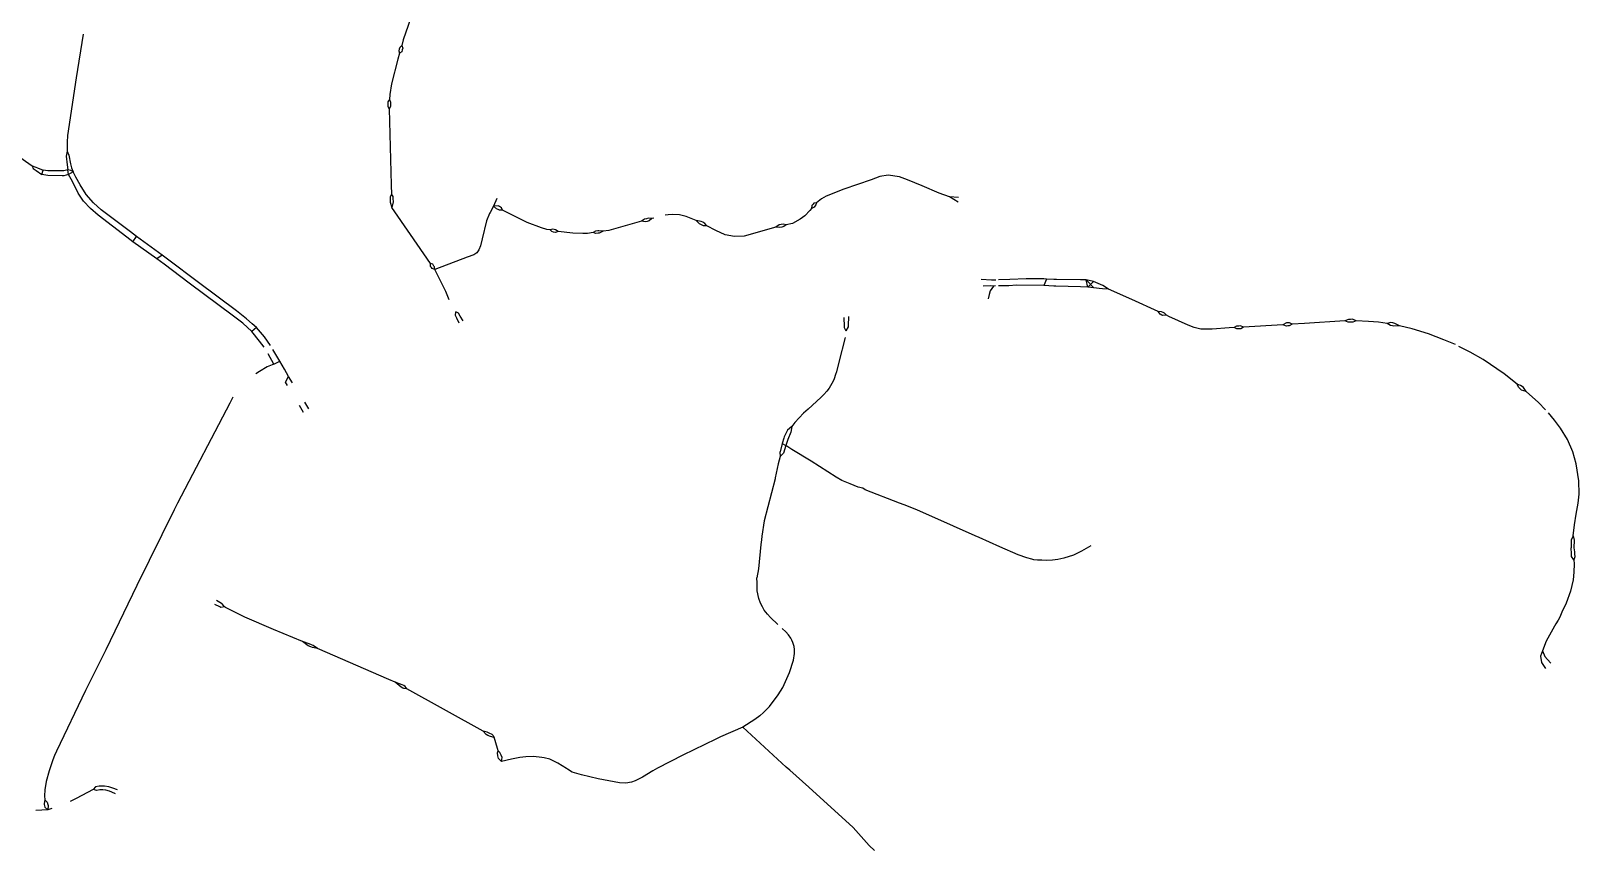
# Model space of a CAD drawing. Header units: inches. Extents: x 25491055 to 25513295, y 6670591 to 6686249.
# Drawn here: x 25504053 to 25507140, y 6679433 to 6681061 of the extents above; entities that cross this region are included whole.
import ezdxf

# ---------------------------------------------------------------- set-up
doc = ezdxf.new("R2010")
doc.units = ezdxf.units.IN
doc.header["$MEASUREMENT"] = 0

msp = doc.modelspace()

# ---------------------------------------------------------------- linework, layer by layer
for points in [[(25504833.4, 6681142.9), (25504819.7, 6681114.2), (25504795.2, 6681043.4)], [(25504157.2, 6681054.9), (25504143.3, 6680968.2), (25504126.2, 6680853.3), (25504125.4, 6680839.9), (25504125.4, 6680821.9)], [(25504795.2, 6681043.4), (25504792.4, 6681032.3)], [(25504788.1, 6681016.9), (25504784.9, 6681004.9), (25504772.3, 6680955.7), (25504768.9, 6680934.7), (25504768, 6680924.7)], [(25504787.6, 6681025.2), (25504786.6, 6681021.6), (25504788.1, 6681016.9)], [(25504792.4, 6681032.3), (25504788.5, 6681028.5), (25504787.6, 6681025.2)], [(25504793.4, 6681023.5), (25504792.3, 6681019.9), (25504788.1, 6681016.9)], [(25504792.4, 6681032.3), (25504794.4, 6681027.2), (25504793.4, 6681023.5)], [(25504764.6, 6680915.4), (25504764.5, 6680910.9), (25504767.4, 6680906.1)], [(25504768, 6680924.7), (25504764.7, 6680920), (25504764.6, 6680915.4)], [(25504770, 6680915.4), (25504769.9, 6680910.9), (25504767.4, 6680906.1)], [(25504768, 6680924.7), (25504770.2, 6680919.8), (25504770, 6680915.4)], [(25504767.4, 6680906.1), (25504771.1, 6680754.4), (25504771.8, 6680735.5)], [(25503980.2, 6680847.6), (25503987.1, 6680842.6), (25504024.5, 6680814.5), (25504055.4, 6680792.5)], [(25504125.4, 6680821.9), (25504123.1, 6680811.9), (25504125.1, 6680794.7)], [(25504125.4, 6680821.9), (25504129, 6680813.8), (25504132.2, 6680796.4)], [(25504055.4, 6680792.5), (25504057.9, 6680787.2), (25504063.3, 6680783.4)], [(25504055.4, 6680792.5), (25504063.2, 6680790.2), (25504066, 6680788.9)], [(25504066, 6680788.9), (25504077.7, 6680783.8)], [(25504125.1, 6680794.7), (25504126.4, 6680784.3)], [(25504132.2, 6680796.4), (25504134.3, 6680788.9), (25504137.5, 6680780.4)], [(25504063.3, 6680783.4), (25504074.8, 6680775.6)], [(25504074.8, 6680775.6), (25504077.7, 6680783.8)], [(25504086.7, 6680773.6), (25504074.8, 6680775.6)], [(25504087.1, 6680782.6), (25504077.7, 6680783.8)], [(25504115.7, 6680772.7), (25504086.7, 6680773.6)], [(25504115.9, 6680782.7), (25504087.1, 6680782.6)], [(25504128.2, 6680775.5), (25504118.6, 6680772.7), (25504115.7, 6680772.7)], [(25504126.4, 6680784.3), (25504118.6, 6680782.6), (25504115.9, 6680782.7)], [(25504137.5, 6680780.4), (25504132.4, 6680783), (25504126.4, 6680784.3)], [(25504128.2, 6680775.5), (25504126.4, 6680784.3)], [(25504137.5, 6680780.4), (25504128.2, 6680775.5)], [(25504133.1, 6680766), (25504128.2, 6680775.5)], [(25504244.1, 6680650.4), (25504187, 6680694.1), (25504171.6, 6680707.3), (25504158.1, 6680722.3), (25504147.4, 6680738.4), (25504139.5, 6680754.4), (25504133.1, 6680766)], [(25504143, 6680770), (25504137.5, 6680780.4)], [(25504251.6, 6680660.8), (25504192.9, 6680704.8), (25504177.7, 6680718.6), (25504163.3, 6680735.2), (25504151.3, 6680754.6), (25504143, 6680770)], [(25505745.6, 6680771.5), (25505728.3, 6680764.9), (25505673.8, 6680746), (25505638.5, 6680732.4)], [(25505762.2, 6680773.9), (25505745.6, 6680771.5)], [(25505800.7, 6680764.7), (25505784.5, 6680770.5), (25505762.2, 6680773.9)], [(25505829.9, 6680752.5), (25505815.2, 6680758.8), (25505800.7, 6680764.7)], [(25504771.8, 6680735.5), (25504769.1, 6680730.8), (25504769.3, 6680726.9)], [(25504769.3, 6680726.9), (25504769.6, 6680720.5), (25504772.7, 6680709.7)], [(25504771.8, 6680735.5), (25504774.7, 6680731.4), (25504775, 6680727.5)], [(25504775, 6680727.5), (25504775.6, 6680721), (25504772.7, 6680709.7)], [(25504981.9, 6680727.6), (25504975.7, 6680711.9)], [(25505638.5, 6680732.4), (25505629.4, 6680726.6), (25505619.3, 6680719.1)], [(25505884.2, 6680730.8), (25505863.8, 6680738.1), (25505829.9, 6680752.5)], [(25505902.4, 6680729.4), (25505884.2, 6680730.8)], [(25505902, 6680720.2), (25505884.2, 6680730.8)], [(25504810.1, 6680655.5), (25504772.7, 6680709.7)], [(25504968.5, 6680699.7), (25504967.1, 6680697.3), (25504961.2, 6680683.1), (25504952.9, 6680647.4), (25504949.4, 6680633.4), (25504946.2, 6680624.9), (25504942.1, 6680619.5), (25504936.1, 6680615.4), (25504922.8, 6680610.5)], [(25504975.7, 6680711.9), (25504968.5, 6680699.7)], [(25504987.1, 6680711.5), (25504984.9, 6680712.6), (25504975.7, 6680711.9)], [(25504984.4, 6680705.6), (25504981.5, 6680706.9), (25504975.7, 6680711.9)], [(25504993.3, 6680704.3), (25504987.3, 6680704.3), (25504984.4, 6680705.6)], [(25504993.3, 6680704.3), (25504991.4, 6680709.2), (25504987.1, 6680711.5)], [(25505088.2, 6680664.9), (25505081.7, 6680665.7), (25505071.2, 6680668.8), (25505042.6, 6680679.5), (25504995.8, 6680703), (25504993.3, 6680704.3)], [(25505379.7, 6680683.5), (25505359.8, 6680691.8), (25505346.4, 6680694.7), (25505333, 6680695.6), (25505323.3, 6680694.7), (25505317.8, 6680694.2)], [(25505609.5, 6680707.8), (25505605.9, 6680703.6), (25505596.2, 6680693.2), (25505587, 6680686.1), (25505571.5, 6680677.9)], [(25505612.4, 6680715.9), (25505610.1, 6680713.3), (25505609.5, 6680707.8)], [(25505616.2, 6680712.2), (25505614.6, 6680710.3), (25505609.5, 6680707.8)], [(25505619.3, 6680719.1), (25505614.3, 6680718.2), (25505612.4, 6680715.9)], [(25505619.3, 6680719.1), (25505618.2, 6680714.6), (25505616.2, 6680712.2)], [(25505096.3, 6680665.7), (25505093.1, 6680666.3), (25505088.2, 6680664.9)], [(25505095.1, 6680660.7), (25505091.5, 6680661.4), (25505088.2, 6680664.9)], [(25505104.3, 6680661.7), (25505099.3, 6680665.1), (25505096.3, 6680665.7)], [(25505270.6, 6680682), (25505205.1, 6680663.9), (25505193.9, 6680662.3)], [(25505280.3, 6680687.3), (25505276.5, 6680686.2), (25505270.6, 6680682)], [(25505281.5, 6680681.8), (25505278.1, 6680680.9), (25505270.6, 6680682)], [(25505290.8, 6680687.4), (25505284, 6680688.3), (25505280.3, 6680687.3)], [(25505290.8, 6680687.4), (25505285.7, 6680682.9), (25505281.5, 6680681.8)], [(25505295, 6680688.5), (25505290.8, 6680687.4)], [(25505392.5, 6680680), (25505389.4, 6680681.5), (25505379.7, 6680683.5)], [(25505390.3, 6680675.1), (25505386.1, 6680677.3), (25505379.7, 6680683.5)], [(25505400.5, 6680673.1), (25505394, 6680673.3), (25505390.3, 6680675.1)], [(25505400.5, 6680673.1), (25505396.4, 6680678), (25505392.5, 6680680)], [(25505538.6, 6680670.3), (25505475.2, 6680652.6), (25505456.1, 6680651.7), (25505437.5, 6680655.4), (25505418.4, 6680663.8), (25505400.5, 6680673.1)], [(25505548.9, 6680675.6), (25505545.2, 6680674.7), (25505538.6, 6680670.3)], [(25505550, 6680670.5), (25505546.2, 6680669.6), (25505538.6, 6680670.3)], [(25505559.2, 6680675.1), (25505552.8, 6680676.5), (25505548.9, 6680675.6)], [(25505559.2, 6680675.1), (25505554.3, 6680671.6), (25505550, 6680670.5)], [(25505571.5, 6680677.9), (25505559.2, 6680675.1)], [(25504256, 6680641.3), (25504244.1, 6680650.4)], [(25504263.6, 6680651.8), (25504251.6, 6680660.8)], [(25504256, 6680641.3), (25504263.6, 6680651.8)], [(25504304.4, 6680607.2), (25504256, 6680641.3)], [(25504314.6, 6680614.4), (25504263.6, 6680651.8)], [(25504849.9, 6680597.9), (25504810.1, 6680655.5)], [(25505104.3, 6680661.7), (25505099, 6680660), (25505095.1, 6680660.7)], [(25505174.1, 6680659.5), (25505162.6, 6680658), (25505153.5, 6680657.6), (25505133.5, 6680658.6), (25505104.3, 6680661.7)], [(25505183.5, 6680662.9), (25505178.9, 6680662.3), (25505174.1, 6680659.5)], [(25505184.1, 6680658.3), (25505179.7, 6680657.7), (25505174.1, 6680659.5)], [(25505193.9, 6680662.3), (25505185.4, 6680663.1), (25505183.5, 6680662.9)], [(25505193.9, 6680662.3), (25505186.1, 6680658.6), (25505184.1, 6680658.3)], [(25504314.6, 6680614.4), (25504304.4, 6680607.2)], [(25504318.5, 6680596.6), (25504304.4, 6680607.2)], [(25504325.5, 6680606.3), (25504314.6, 6680614.4)], [(25504482.6, 6680487.7), (25504462.8, 6680503.3), (25504387.3, 6680559.8), (25504325.5, 6680606.3)], [(25504922.8, 6680610.5), (25504858.4, 6680585.7)], [(25504475.5, 6680479), (25504457.3, 6680493), (25504368.3, 6680559), (25504318.5, 6680596.6)], [(25504851.6, 6680590), (25504850.1, 6680592.3), (25504849.9, 6680597.9)], [(25504856.6, 6680592.9), (25504854.3, 6680596.3), (25504849.9, 6680597.9)], [(25504858.4, 6680585.7), (25504852.8, 6680588.3), (25504851.6, 6680590)], [(25504858.4, 6680585.7), (25504857.9, 6680591.1), (25504856.6, 6680592.9)], [(25504887.3, 6680525.4), (25504880.1, 6680541.9), (25504866.7, 6680569.9), (25504858.4, 6680585.7)], [(25505976.7, 6680565), (25505968.4, 6680564.6), (25505947.8, 6680565.9)], [(25505972, 6680553), (25505965.4, 6680553.2), (25505951.8, 6680552.7)], [(25505972, 6680553), (25505965.3, 6680543.8), (25505963.6, 6680536.5), (25505961.3, 6680527.8)], [(25505976.4, 6680553.2), (25505972, 6680553)], [(25506072.4, 6680553.8), (25506018.2, 6680555.1), (25506002.9, 6680553.5), (25505982.2, 6680553.2)], [(25506072.7, 6680567.2), (25506037.2, 6680567.2), (25506005.1, 6680566), (25505982.5, 6680565.2)], [(25506078, 6680567), (25506072.4, 6680553.8)], [(25506092.2, 6680553.1), (25506072.4, 6680553.8)], [(25506078, 6680567), (25506072.7, 6680567.2)], [(25506092.7, 6680566.2), (25506078, 6680567)], [(25506146, 6680551.5), (25506096.2, 6680553), (25506092.2, 6680553.1)], [(25506145.8, 6680565.3), (25506098, 6680566.1), (25506092.7, 6680566.2)], [(25506156.9, 6680565.1), (25506145.8, 6680565.3)], [(25506160, 6680551), (25506146, 6680551.5)], [(25506160, 6680551), (25506156.9, 6680565.1)], [(25506171.6, 6680562.1), (25506156.9, 6680565.1)], [(25506156.9, 6680565.1), (25506172.3, 6680549.2)], [(25506160, 6680551), (25506171.6, 6680562.1)], [(25506172.3, 6680549.2), (25506160, 6680551)], [(25506185.4, 6680556.2), (25506171.6, 6680562.1)], [(25506182.9, 6680548.2), (25506172.3, 6680549.2)], [(25506201.4, 6680546.6), (25506189.4, 6680547.2), (25506182.9, 6680548.2)], [(25506201.4, 6680546.6), (25506190.1, 6680554.2), (25506185.4, 6680556.2)], [(25506300.5, 6680502.1), (25506248.2, 6680526), (25506201.4, 6680546.6)], [(25504503.1, 6680470.1), (25504494.2, 6680477.6), (25504482.6, 6680487.7)], [(25504902.2, 6680489), (25504899.8, 6680494.2), (25504900.1, 6680501.4)], [(25504909.2, 6680493), (25504905.4, 6680499), (25504900.1, 6680501.4)], [(25504906.8, 6680479.2), (25504902.2, 6680489)], [(25504914.8, 6680484), (25504909.2, 6680493)], [(25505673.8, 6680490.6), (25505674.4, 6680472.3)], [(25505683.4, 6680492.4), (25505682.7, 6680474.5)], [(25506310.3, 6680500), (25506307.1, 6680501.5), (25506300.5, 6680502.1)], [(25506308.1, 6680494.9), (25506304.5, 6680496.9), (25506300.5, 6680502.1)], [(25506317.4, 6680494.7), (25506310, 6680494), (25506308.1, 6680494.9)], [(25506317.4, 6680494.7), (25506312.9, 6680498.9), (25506310.3, 6680500)], [(25506322, 6680492.6), (25506317.4, 6680494.7)], [(25506452, 6680470.3), (25506442.1, 6680469.8), (25506407.9, 6680467.3), (25506385.9, 6680467.3), (25506372.5, 6680470.2), (25506360.1, 6680475.1), (25506322, 6680492.6)], [(25506558.6, 6680479.5), (25506556.6, 6680479.4), (25506548.8, 6680476)], [(25506567.9, 6680477.2), (25506562.4, 6680479.7), (25506558.6, 6680479.5)], [(25506672.9, 6680484), (25506592.2, 6680478.7), (25506567.9, 6680477.2)], [(25506684.1, 6680486.6), (25506679.7, 6680486.6), (25506672.9, 6680484)], [(25506684.1, 6680480.8), (25506679.5, 6680480.8), (25506672.9, 6680484)], [(25506695, 6680483.8), (25506688, 6680486.7), (25506684.1, 6680486.6)], [(25506695, 6680483.8), (25506688.5, 6680481), (25506684.1, 6680480.8)], [(25506756.8, 6680478.7), (25506739.7, 6680481), (25506720.2, 6680482.6), (25506695, 6680483.8)], [(25506768.6, 6680479.5), (25506764.3, 6680480.3), (25506756.8, 6680478.7)], [(25506781.5, 6680473.8), (25506772.6, 6680478.7), (25506768.6, 6680479.5)], [(25504493.3, 6680462.6), (25504475.5, 6680479)], [(25504503.1, 6680470.1), (25504493.3, 6680462.6)], [(25504518.3, 6680431.4), (25504508.9, 6680443.2), (25504493.3, 6680462.6)], [(25504530.5, 6680434.8), (25504518.5, 6680452.1), (25504503.1, 6680470.1)], [(25505676.4, 6680450.8), (25505664.1, 6680401.2), (25505658.9, 6680382), (25505657.5, 6680376.7), (25505654.3, 6680368.1), (25505652.3, 6680363.6), (25505649.9, 6680358.5), (25505644.9, 6680349.7), (25505640, 6680343.5), (25505634.3, 6680337.2), (25505628, 6680330.7), (25505602.7, 6680307.6)], [(25505674.4, 6680472.3), (25505674.5, 6680470.7), (25505677.6, 6680463.9)], [(25505682.7, 6680474.5), (25505682.7, 6680471.6), (25505677.6, 6680463.9)], [(25506461.6, 6680473.3), (25506456.5, 6680473.2), (25506452, 6680470.3)], [(25506461.6, 6680467.7), (25506457.2, 6680467.5), (25506452, 6680470.3)], [(25506470.9, 6680471.2), (25506464.4, 6680473.5), (25506461.6, 6680473.3)], [(25506470.9, 6680471.2), (25506465.5, 6680468), (25506461.6, 6680467.7)], [(25506548.8, 6680476), (25506470.9, 6680471.2)], [(25506559, 6680473.6), (25506556.5, 6680473.4), (25506548.8, 6680476)], [(25506567.9, 6680477.2), (25506561.8, 6680473.9), (25506559, 6680473.6)], [(25506767.5, 6680473.5), (25506764, 6680474.2), (25506756.8, 6680478.7)], [(25506781.5, 6680473.8), (25506770.6, 6680473), (25506767.5, 6680473.5)], [(25506893.1, 6680436.3), (25506870.2, 6680446), (25506839.8, 6680457.8), (25506806.8, 6680467.8), (25506781.5, 6680473.8)], [(25504537.5, 6680397.5), (25504526.4, 6680418)], [(25504549.6, 6680403), (25504535.7, 6680426.5)], [(25507016.2, 6680357.6), (25506990.5, 6680378.4), (25506948.8, 6680406.5), (25506922.7, 6680421), (25506900.3, 6680432.6)], [(25504537.5, 6680397.5), (25504524.3, 6680392.1), (25504509.1, 6680382.6)], [(25504537.5, 6680397.5), (25504549.6, 6680403)], [(25504558.6, 6680387.3), (25504549.6, 6680403)], [(25504566.6, 6680373), (25504558.6, 6680387.3)], [(25504509.1, 6680382.6), (25504501.4, 6680377.9)], [(25504560.6, 6680361.8), (25504566.6, 6680373)], [(25504564.8, 6680354.6), (25504560.6, 6680361.8)], [(25504574.5, 6680360.1), (25504566.6, 6680373)], [(25507026.4, 6680352.5), (25507023.1, 6680355.1), (25507016.2, 6680357.6)], [(25507022.5, 6680347.9), (25507018.8, 6680351.2), (25507016.2, 6680357.6)], [(25504455.9, 6680331.6), (25504449.8, 6680319.9)], [(25507034.2, 6680342.6), (25507025, 6680345.6), (25507022.5, 6680347.9)], [(25507034.2, 6680342.6), (25507028.6, 6680350.7), (25507026.4, 6680352.5)], [(25507073.1, 6680306.1), (25507058.5, 6680320.7), (25507034.2, 6680342.6)], [(25504449.8, 6680319.9), (25504345.5, 6680120.6)], [(25504596.6, 6680301.1), (25504588.5, 6680314.8)], [(25504607.1, 6680308.6), (25504598.9, 6680321.4)], [(25505593.6, 6680299.7), (25505576.2, 6680280.8), (25505570.2, 6680272.8)], [(25505602.7, 6680307.6), (25505593.6, 6680299.7)], [(25507127.6, 6680055), (25507130.8, 6680077.1), (25507134.1, 6680098.4), (25507137.9, 6680120), (25507139.6, 6680138.5), (25507139, 6680164.9), (25507133.8, 6680198.4), (25507127.1, 6680222.9), (25507116.3, 6680247.1), (25507102.4, 6680269.7), (25507090.8, 6680285.9), (25507079, 6680300.2)], [(25505570.2, 6680272.8), (25505561.7, 6680265.9), (25505554.8, 6680252.5), (25505554, 6680249.7)], [(25505570.2, 6680272.8), (25505568.4, 6680262), (25505561.9, 6680247.2)], [(25505550.9, 6680239), (25505546.7, 6680222.6)], [(25505554, 6680249.7), (25505550.9, 6680239)], [(25505550.9, 6680239), (25505558.2, 6680235.4)], [(25505558.2, 6680235.4), (25505553.3, 6680220.2)], [(25505561.9, 6680247.2), (25505558.2, 6680235.4)], [(25505566.3, 6680229.9), (25505558.2, 6680235.4)], [(25505547.1, 6680213), (25505542.9, 6680198.8)], [(25505546.7, 6680222.6), (25505546.5, 6680221.7), (25505547.1, 6680213)], [(25505553.3, 6680220.2), (25505553.1, 6680219.6), (25505547.1, 6680213)], [(25505669.6, 6680165.8), (25505658.6, 6680172.2), (25505608.7, 6680203.7), (25505570.3, 6680227.2), (25505566.3, 6680229.9)], [(25505542.9, 6680198.8), (25505537.2, 6680170.7), (25505536.8, 6680169)], [(25505536.8, 6680169), (25505515.2, 6680085.4), (25505510.2, 6680054.3), (25505509.4, 6680047.2)], [(25505686.8, 6680158.7), (25505669.6, 6680165.8)], [(25505711.5, 6680150.4), (25505702.1, 6680152.3), (25505686.8, 6680158.7)], [(25505784.9, 6680120.5), (25505716.7, 6680147), (25505711.5, 6680150.4)], [(25504345.5, 6680120.6), (25504338.7, 6680106.8)], [(25505794.1, 6680117), (25505784.9, 6680120.5)], [(25505935.7, 6680055.5), (25505892.3, 6680074.4), (25505819.1, 6680107.2), (25505794.1, 6680117)], [(25504338.7, 6680106.8), (25504264.2, 6679956.4)], [(25505509.4, 6680047.2), (25505508.4, 6680038)], [(25505943.9, 6680051.9), (25505935.7, 6680055.5)], [(25505985.1, 6680033.3), (25505943.9, 6680051.9)], [(25507127.6, 6680055), (25507123.7, 6680046.8), (25507123.8, 6680042.3)], [(25507127.6, 6680055), (25507129.7, 6680046.8), (25507129.6, 6680042)], [(25505508.4, 6680038), (25505504, 6679989.2), (25505500.4, 6679971.8)], [(25506052.6, 6680007.6), (25506048.4, 6680008.6), (25506038.5, 6680011.3), (25506021.5, 6680017.2), (25505985.1, 6680033.3)], [(25506166, 6680035.4), (25506147.5, 6680024.7), (25506131.9, 6680016.9), (25506112.7, 6680010.6), (25506100.7, 6680008.1), (25506095.1, 6680007.5)], [(25507123.8, 6680042.3), (25507123.9, 6680031.6)], [(25507124.6, 6680019.2), (25507123.9, 6680031.6)], [(25507129.2, 6680007.5), (25507124.8, 6680014.1), (25507124.6, 6680019.2)], [(25507129.6, 6680042), (25507129.5, 6680036.2), (25507129.2, 6680031.5)], [(25507129.2, 6680031.5), (25507130.7, 6680023.3), (25507130.9, 6680019.6)], [(25507130.9, 6680019.6), (25507131.3, 6680013.5), (25507129.2, 6680007.5)], [(25506095.1, 6680007.5), (25506089.8, 6680006.9), (25506077.9, 6680006.3), (25506068.9, 6680006.5), (25506060.1, 6680006.9), (25506052.6, 6680007.6)], [(25507129.2, 6680007.5), (25507129.7, 6679999.6), (25507129.1, 6679983), (25507127.6, 6679967.3), (25507122.9, 6679944.8), (25507114.2, 6679920.8), (25507105.4, 6679903.1)], [(25504264.2, 6679956.4), (25504202.3, 6679827.8)], [(25505500.8, 6679961.3), (25505500.4, 6679971.8)], [(25505511.4, 6679913.7), (25505507.9, 6679920.9), (25505504.4, 6679930.4), (25505501.1, 6679945.3), (25505500.8, 6679961.3)], [(25504433, 6679920.6), (25504423.3, 6679926.4)], [(25504429.6, 6679913.7), (25504419.5, 6679918.1)], [(25504438.8, 6679913.4), (25504431.8, 6679912.7), (25504429.6, 6679913.7)], [(25504438.8, 6679913.4), (25504434.6, 6679919.7), (25504433, 6679920.6)], [(25504594.9, 6679844.4), (25504536.5, 6679868.4), (25504479.7, 6679893.1), (25504441.3, 6679912.3), (25504438.8, 6679913.4)], [(25505542.5, 6679878.5), (25505527.9, 6679892.5), (25505521.4, 6679899.2), (25505515.3, 6679907.2), (25505512.1, 6679912.6), (25505511.4, 6679913.7)], [(25507101.3, 6679893.4), (25507098.2, 6679887.4), (25507093.5, 6679880)], [(25507105.4, 6679903.1), (25507101.3, 6679893.4)], [(25505575.6, 6679828.4), (25505574.5, 6679834.9), (25505572.1, 6679842.4), (25505569.9, 6679847), (25505568.2, 6679851.1), (25505563.7, 6679857.6), (25505558.1, 6679863.7), (25505551.1, 6679870.5)], [(25507090.6, 6679875), (25507074.1, 6679845.2), (25507066.6, 6679826)], [(25507093.5, 6679880), (25507090.6, 6679875)], [(25504611, 6679833.9), (25504606, 6679836.2), (25504594.9, 6679844.4)], [(25504612.8, 6679837.9), (25504607.9, 6679840), (25504594.9, 6679844.4)], [(25504624.2, 6679830.7), (25504614.2, 6679832.4), (25504611, 6679833.9)], [(25504624.2, 6679830.7), (25504616, 6679836.6), (25504612.8, 6679837.9)], [(25504202.3, 6679827.8), (25504162.1, 6679746.9)], [(25504766.5, 6679769.2), (25504624.2, 6679830.7)], [(25505525.7, 6679715), (25505543, 6679738.5), (25505551.9, 6679753.3), (25505565.8, 6679782.8), (25505573.3, 6679807.3), (25505575.8, 6679820.9), (25505575.6, 6679828.4)], [(25507066.6, 6679826), (25507062.7, 6679815.1), (25507064.8, 6679802.6)], [(25507064.8, 6679802.6), (25507072.9, 6679790.6)], [(25507066.6, 6679826), (25507071.3, 6679814.8), (25507076.5, 6679808.9)], [(25507076.5, 6679808.9), (25507083.7, 6679801.7)], [(25504779.2, 6679763.6), (25504766.5, 6679769.2)], [(25504162.1, 6679746.9), (25504104.1, 6679626.1)], [(25504794.3, 6679751.8), (25504791.3, 6679753.6), (25504779.2, 6679763.6)], [(25504796.5, 6679756.7), (25504793.6, 6679758.5), (25504779.2, 6679763.6)], [(25504802.8, 6679750), (25504796.3, 6679750.8), (25504794.3, 6679751.8)], [(25504802.8, 6679750), (25504799.2, 6679755), (25504796.5, 6679756.7)], [(25504954.5, 6679666.1), (25504802.8, 6679750)], [(25505519.1, 6679708.5), (25505513.7, 6679703.2), (25505506.4, 6679696.6), (25505496.6, 6679689), (25505472.3, 6679674.2)], [(25505519.1, 6679708.5), (25505525.7, 6679715)], [(25504966.7, 6679662.2), (25504962.5, 6679664.1), (25504954.5, 6679666.1)], [(25504964.3, 6679657.3), (25504960.8, 6679659), (25504954.5, 6679666.1)], [(25504976.9, 6679653.2), (25504969.1, 6679655), (25504964.3, 6679657.3)], [(25504974.5, 6679657.3), (25504972.6, 6679659.6), (25504966.7, 6679662.2)], [(25504974.5, 6679657.3), (25504976.9, 6679653.2)], [(25504978.6, 6679647.5), (25504976.9, 6679653.2)], [(25504984.8, 6679626.9), (25504978.6, 6679647.5)], [(25505418.9, 6679650.1), (25505352.7, 6679618.4), (25505302.2, 6679592.1)], [(25505428.2, 6679654.5), (25505418.9, 6679650.1)], [(25505472.3, 6679674.2), (25505428.2, 6679654.5)], [(25505559.2, 6679594.1), (25505472.3, 6679674.2)], [(25504100.4, 6679617.6), (25504097, 6679608.5), (25504089.8, 6679586.9), (25504083.7, 6679565.7)], [(25504104.1, 6679626.1), (25504100.4, 6679617.6)], [(25504984.2, 6679616.7), (25504983.3, 6679622.5), (25504984.8, 6679626.9)], [(25504991.6, 6679605.8), (25504985.6, 6679611.5), (25504984.2, 6679616.7)], [(25504990.8, 6679618), (25504988.1, 6679623.6), (25504984.8, 6679626.9)], [(25504991.6, 6679605.8), (25504992.5, 6679613.4), (25504990.8, 6679618)], [(25505076.6, 6679612.5), (25505072, 6679613.5), (25505054.9, 6679615.4), (25505040, 6679614.5), (25505027.7, 6679613.2), (25505011.1, 6679610.4)], [(25505011.1, 6679610.4), (25504991.6, 6679605.8)], [(25505087.7, 6679609.9), (25505076.6, 6679612.5)], [(25505123.1, 6679590.2), (25505121.2, 6679591.6), (25505103.5, 6679602.4), (25505087.7, 6679609.9)], [(25505132.2, 6679584), (25505123.1, 6679590.2)], [(25505226.5, 6679562.7), (25505184, 6679570.7), (25505150.7, 6679578.8), (25505132.2, 6679584)], [(25505293, 6679586.8), (25505272.2, 6679574.4), (25505257.6, 6679566.7), (25505250.4, 6679564)], [(25505302.2, 6679592.1), (25505293, 6679586.8)], [(25505566.1, 6679588.1), (25505559.2, 6679594.1)], [(25505604, 6679554.2), (25505566.1, 6679588.1)], [(25504083.7, 6679565.7), (25504080.7, 6679549.1), (25504080.1, 6679537.2), (25504080.6, 6679528.9)], [(25504225.8, 6679548.8), (25504216.7, 6679552.2), (25504208.7, 6679554.8), (25504199.6, 6679556.6), (25504189, 6679556.6), (25504182.2, 6679555.1), (25504177.2, 6679550)], [(25505239.1, 6679562.5), (25505226.5, 6679562.7)], [(25505250.4, 6679564), (25505239.1, 6679562.5)], [(25505724.6, 6679438.1), (25505692.5, 6679474), (25505604, 6679554.2)], [(25504080.6, 6679528.9), (25504079.3, 6679521.6), (25504079.7, 6679519.8)], [(25504080.6, 6679528.9), (25504085.8, 6679524.3), (25504087, 6679520)], [(25504177.2, 6679550), (25504143.2, 6679531.8), (25504131.2, 6679525.6)], [(25504221.7, 6679541.1), (25504214.7, 6679544.4), (25504209.7, 6679546.4), (25504202.8, 6679548.4), (25504196.4, 6679549.1), (25504190.6, 6679548.8), (25504184.7, 6679548), (25504177.2, 6679550)], [(25504086.7, 6679509.4), (25504063.1, 6679508)], [(25504079.7, 6679519.8), (25504081, 6679514.5), (25504086.7, 6679509.4)], [(25504087, 6679520), (25504087.6, 6679517.7), (25504086.7, 6679509.4)], [(25504094.5, 6679511.6), (25504086.7, 6679509.4)], [(25505735, 6679428), (25505724.6, 6679438.1)]]:
    msp.add_lwpolyline(points)

doc.saveas('drawing.dxf')
